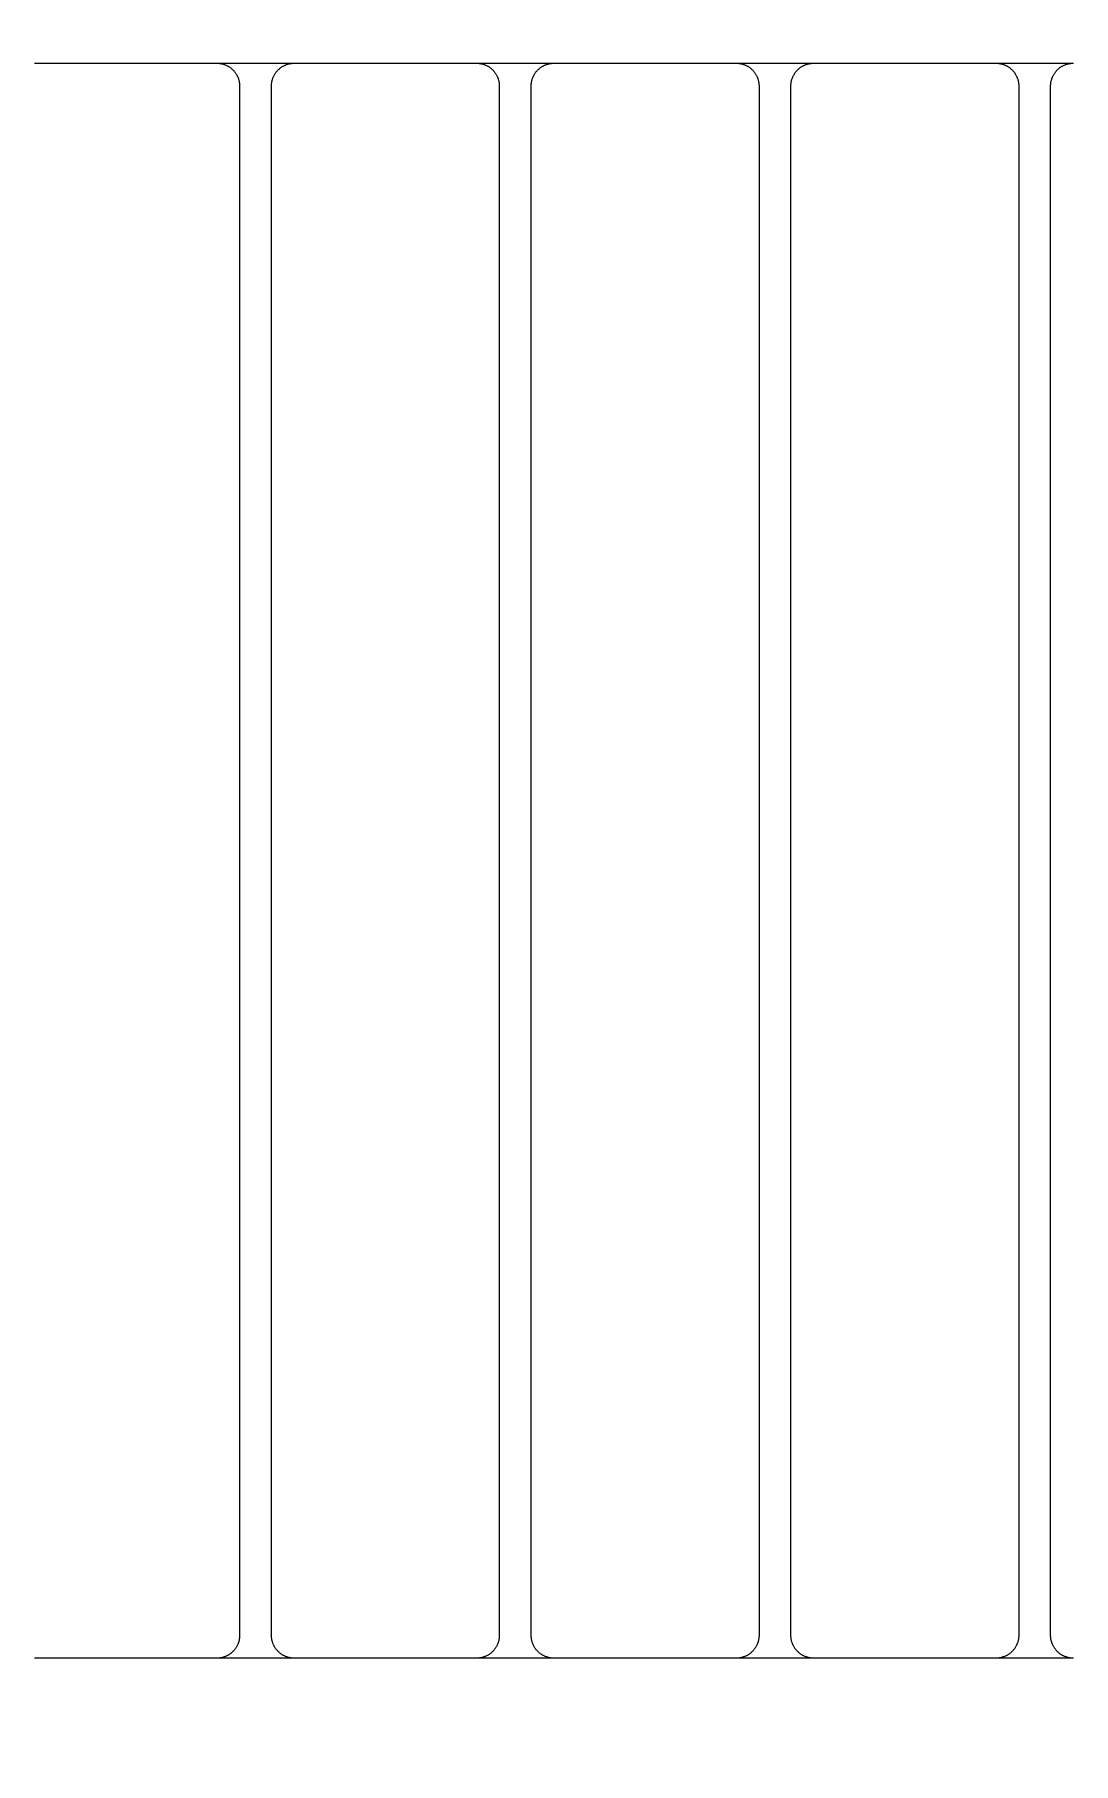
# Model space of a CAD drawing. Header units: millimetres. Extents: x -58335 to 291665, y -66693 to 213307.
# Drawn here: x 183784.4 to 184012.4, y -16274.9 to -15895.6 of the extents above; entities that cross this region are included whole.
import ezdxf

# ---------------------------------------------------------------- set-up
doc = ezdxf.new("R2010")
doc.units = ezdxf.units.MM
doc.header["$LTSCALE"] = 1000
for name, color, linetype in [('X-SITE$0$-MY-녹지', 254, 'Continuous'), ('X-SITE$0$-MY-시설선', 254, 'Continuous'), ('X-SITE$0$-MY-시설선 wood', 254, 'Continuous')]:
    doc.layers.add(name, color=color, linetype=linetype)
pattern_1 = [(0, (-29382.5, 14650.24), (317.5, 317.5), [158.75, -476.25]), (90, (-29303.13, 14570.87), (-317.5, 317.5), [158.75, -476.25])]

# ---------------------------------------------------------------- blocks, each defined once
blk = doc.blocks.new('X-SITE$0$GPSP-100')
at = {"layer": 'X-SITE$0$-MY-시설선'}
for points in [[(-1641.22, -750), (-1657.78, -750)], [(-1584.22, -750), (-1600.78, -750)], [(-1527.22, -750), (-1543.78, -750)], [(-1470.22, -750), (-1486.78, -750)], [(-1657.78, -1100), (-1641.22, -1100)], [(-1600.78, -1100), (-1584.22, -1100)], [(-1543.78, -1100), (-1527.22, -1100)], [(-1486.78, -1100), (-1470.22, -1100)]]:
    blk.add_lwpolyline(points, dxfattribs=at)
at = {"layer": 'X-SITE$0$-MY-시설선 wood'}
for points in [[(-1653, -755), (-1653, -754.89), (-1653, -754.78), (-1653.01, -754.66), (-1653.02, -754.55), (-1653.03, -754.44), (-1653.05, -754.32), (-1653.06, -754.21), (-1653.08, -754.09), (-1653.11, -753.97), (-1653.13, -753.86), (-1653.16, -753.74), (-1653.19, -753.62), (-1653.23, -753.51), (-1653.27, -753.39), (-1653.31, -753.28), (-1653.35, -753.16), (-1653.4, -753.04), (-1653.45, -752.93), (-1653.5, -752.82), (-1653.56, -752.7), (-1653.62, -752.59), (-1653.68, -752.48), (-1653.75, -752.37), (-1653.82, -752.26), (-1653.89, -752.16), (-1653.96, -752.05), (-1654.04, -751.95), (-1654.12, -751.85), (-1654.2, -751.75), (-1654.29, -751.65), (-1654.37, -751.56), (-1654.46, -751.46), (-1654.56, -751.37), (-1654.65, -751.29), (-1654.75, -751.2), (-1654.85, -751.12), (-1654.95, -751.04), (-1655.05, -750.96), (-1655.16, -750.89), (-1655.26, -750.82), (-1655.37, -750.75), (-1655.48, -750.68), (-1655.59, -750.62), (-1655.7, -750.56), (-1655.82, -750.5), (-1655.93, -750.45), (-1656.04, -750.4), (-1656.16, -750.35), (-1656.28, -750.31), (-1656.39, -750.27), (-1656.51, -750.23), (-1656.62, -750.19), (-1656.74, -750.16), (-1656.86, -750.13), (-1656.97, -750.11), (-1657.09, -750.08), (-1657.21, -750.06), (-1657.32, -750.05), (-1657.44, -750.03), (-1657.55, -750.02), (-1657.66, -750.01), (-1657.78, -750), (-1657.89, -750), (-1658, -750)], [(-1641, -750), (-1641.11, -750), (-1641.22, -750), (-1641.34, -750.01), (-1641.45, -750.02), (-1641.56, -750.03), (-1641.68, -750.05), (-1641.79, -750.06), (-1641.91, -750.08), (-1642.03, -750.11), (-1642.14, -750.13), (-1642.26, -750.16), (-1642.38, -750.19), (-1642.49, -750.23), (-1642.61, -750.27), (-1642.72, -750.31), (-1642.84, -750.35), (-1642.96, -750.4), (-1643.07, -750.45), (-1643.18, -750.5), (-1643.3, -750.56), (-1643.41, -750.62), (-1643.52, -750.68), (-1643.63, -750.75), (-1643.74, -750.82), (-1643.84, -750.89), (-1643.95, -750.96), (-1644.05, -751.04), (-1644.15, -751.12), (-1644.25, -751.2), (-1644.35, -751.29), (-1644.44, -751.37), (-1644.54, -751.46), (-1644.63, -751.56), (-1644.71, -751.65), (-1644.8, -751.75), (-1644.88, -751.85), (-1644.96, -751.95), (-1645.04, -752.05), (-1645.11, -752.16), (-1645.18, -752.26), (-1645.25, -752.37), (-1645.32, -752.48), (-1645.38, -752.59), (-1645.44, -752.7), (-1645.5, -752.82), (-1645.55, -752.93), (-1645.6, -753.04), (-1645.65, -753.16), (-1645.69, -753.28), (-1645.73, -753.39), (-1645.77, -753.51), (-1645.81, -753.62), (-1645.84, -753.74), (-1645.87, -753.86), (-1645.89, -753.97), (-1645.92, -754.09), (-1645.94, -754.21), (-1645.95, -754.32), (-1645.97, -754.44), (-1645.98, -754.55), (-1645.99, -754.66), (-1646, -754.78), (-1646, -754.89), (-1646, -755)], [(-1601, -750), (-1641, -750)], [(-1596, -755), (-1596, -754.89), (-1596, -754.78), (-1596.01, -754.66), (-1596.02, -754.55), (-1596.03, -754.44), (-1596.05, -754.32), (-1596.06, -754.21), (-1596.08, -754.09), (-1596.11, -753.97), (-1596.13, -753.86), (-1596.16, -753.74), (-1596.19, -753.62), (-1596.23, -753.51), (-1596.27, -753.39), (-1596.31, -753.28), (-1596.35, -753.16), (-1596.4, -753.04), (-1596.45, -752.93), (-1596.5, -752.82), (-1596.56, -752.7), (-1596.62, -752.59), (-1596.68, -752.48), (-1596.75, -752.37), (-1596.82, -752.26), (-1596.89, -752.16), (-1596.96, -752.05), (-1597.04, -751.95), (-1597.12, -751.85), (-1597.2, -751.75), (-1597.29, -751.65), (-1597.37, -751.56), (-1597.46, -751.46), (-1597.56, -751.37), (-1597.65, -751.29), (-1597.75, -751.2), (-1597.85, -751.12), (-1597.95, -751.04), (-1598.05, -750.96), (-1598.16, -750.89), (-1598.26, -750.82), (-1598.37, -750.75), (-1598.48, -750.68), (-1598.59, -750.62), (-1598.7, -750.56), (-1598.82, -750.5), (-1598.93, -750.45), (-1599.04, -750.4), (-1599.16, -750.35), (-1599.28, -750.31), (-1599.39, -750.27), (-1599.51, -750.23), (-1599.62, -750.19), (-1599.74, -750.16), (-1599.86, -750.13), (-1599.97, -750.11), (-1600.09, -750.08), (-1600.21, -750.06), (-1600.32, -750.05), (-1600.44, -750.03), (-1600.55, -750.02), (-1600.66, -750.01), (-1600.78, -750), (-1600.89, -750), (-1601, -750)], [(-1584, -750), (-1584.11, -750), (-1584.22, -750), (-1584.34, -750.01), (-1584.45, -750.02), (-1584.56, -750.03), (-1584.68, -750.05), (-1584.79, -750.06), (-1584.91, -750.08), (-1585.03, -750.11), (-1585.14, -750.13), (-1585.26, -750.16), (-1585.38, -750.19), (-1585.49, -750.23), (-1585.61, -750.27), (-1585.72, -750.31), (-1585.84, -750.35), (-1585.96, -750.4), (-1586.07, -750.45), (-1586.18, -750.5), (-1586.3, -750.56), (-1586.41, -750.62), (-1586.52, -750.68), (-1586.63, -750.75), (-1586.74, -750.82), (-1586.84, -750.89), (-1586.95, -750.96), (-1587.05, -751.04), (-1587.15, -751.12), (-1587.25, -751.2), (-1587.35, -751.29), (-1587.44, -751.37), (-1587.54, -751.46), (-1587.63, -751.56), (-1587.71, -751.65), (-1587.8, -751.75), (-1587.88, -751.85), (-1587.96, -751.95), (-1588.04, -752.05), (-1588.11, -752.16), (-1588.18, -752.26), (-1588.25, -752.37), (-1588.32, -752.48), (-1588.38, -752.59), (-1588.44, -752.7), (-1588.5, -752.82), (-1588.55, -752.93), (-1588.6, -753.04), (-1588.65, -753.16), (-1588.69, -753.28), (-1588.73, -753.39), (-1588.77, -753.51), (-1588.81, -753.62), (-1588.84, -753.74), (-1588.87, -753.86), (-1588.89, -753.97), (-1588.92, -754.09), (-1588.94, -754.21), (-1588.95, -754.32), (-1588.97, -754.44), (-1588.98, -754.55), (-1588.99, -754.66), (-1589, -754.78), (-1589, -754.89), (-1589, -755)], [(-1544, -750), (-1584, -750)], [(-1539, -755), (-1539, -754.89), (-1539, -754.78), (-1539.01, -754.66), (-1539.02, -754.55), (-1539.03, -754.44), (-1539.05, -754.32), (-1539.06, -754.21), (-1539.08, -754.09), (-1539.11, -753.97), (-1539.13, -753.86), (-1539.16, -753.74), (-1539.19, -753.62), (-1539.23, -753.51), (-1539.27, -753.39), (-1539.31, -753.28), (-1539.35, -753.16), (-1539.4, -753.04), (-1539.45, -752.93), (-1539.5, -752.82), (-1539.56, -752.7), (-1539.62, -752.59), (-1539.68, -752.48), (-1539.75, -752.37), (-1539.82, -752.26), (-1539.89, -752.16), (-1539.96, -752.05), (-1540.04, -751.95), (-1540.12, -751.85), (-1540.2, -751.75), (-1540.29, -751.65), (-1540.37, -751.56), (-1540.46, -751.46), (-1540.56, -751.37), (-1540.65, -751.29), (-1540.75, -751.2), (-1540.85, -751.12), (-1540.95, -751.04), (-1541.05, -750.96), (-1541.16, -750.89), (-1541.26, -750.82), (-1541.37, -750.75), (-1541.48, -750.68), (-1541.59, -750.62), (-1541.7, -750.56), (-1541.82, -750.5), (-1541.93, -750.45), (-1542.04, -750.4), (-1542.16, -750.35), (-1542.28, -750.31), (-1542.39, -750.27), (-1542.51, -750.23), (-1542.62, -750.19), (-1542.74, -750.16), (-1542.86, -750.13), (-1542.97, -750.11), (-1543.09, -750.08), (-1543.21, -750.06), (-1543.32, -750.05), (-1543.44, -750.03), (-1543.55, -750.02), (-1543.66, -750.01), (-1543.78, -750), (-1543.89, -750), (-1544, -750)], [(-1527, -750), (-1527.11, -750), (-1527.22, -750), (-1527.34, -750.01), (-1527.45, -750.02), (-1527.56, -750.03), (-1527.68, -750.05), (-1527.79, -750.06), (-1527.91, -750.08), (-1528.03, -750.11), (-1528.14, -750.13), (-1528.26, -750.16), (-1528.38, -750.19), (-1528.49, -750.23), (-1528.61, -750.27), (-1528.72, -750.31), (-1528.84, -750.35), (-1528.96, -750.4), (-1529.07, -750.45), (-1529.18, -750.5), (-1529.3, -750.56), (-1529.41, -750.62), (-1529.52, -750.68), (-1529.63, -750.75), (-1529.74, -750.82), (-1529.84, -750.89), (-1529.95, -750.96), (-1530.05, -751.04), (-1530.15, -751.12), (-1530.25, -751.2), (-1530.35, -751.29), (-1530.44, -751.37), (-1530.54, -751.46), (-1530.63, -751.56), (-1530.71, -751.65), (-1530.8, -751.75), (-1530.88, -751.85), (-1530.96, -751.95), (-1531.04, -752.05), (-1531.11, -752.16), (-1531.18, -752.26), (-1531.25, -752.37), (-1531.32, -752.48), (-1531.38, -752.59), (-1531.44, -752.7), (-1531.5, -752.82), (-1531.55, -752.93), (-1531.6, -753.04), (-1531.65, -753.16), (-1531.69, -753.28), (-1531.73, -753.39), (-1531.77, -753.51), (-1531.81, -753.62), (-1531.84, -753.74), (-1531.87, -753.86), (-1531.89, -753.97), (-1531.92, -754.09), (-1531.94, -754.21), (-1531.95, -754.32), (-1531.97, -754.44), (-1531.98, -754.55), (-1531.99, -754.66), (-1532, -754.78), (-1532, -754.89), (-1532, -755)], [(-1487, -750), (-1527, -750)], [(-1482, -755), (-1482, -754.89), (-1482, -754.78), (-1482.01, -754.66), (-1482.02, -754.55), (-1482.03, -754.44), (-1482.05, -754.32), (-1482.06, -754.21), (-1482.08, -754.09), (-1482.11, -753.97), (-1482.13, -753.86), (-1482.16, -753.74), (-1482.19, -753.62), (-1482.23, -753.51), (-1482.27, -753.39), (-1482.31, -753.28), (-1482.35, -753.16), (-1482.4, -753.04), (-1482.45, -752.93), (-1482.5, -752.82), (-1482.56, -752.7), (-1482.62, -752.59), (-1482.68, -752.48), (-1482.75, -752.37), (-1482.82, -752.26), (-1482.89, -752.16), (-1482.96, -752.05), (-1483.04, -751.95), (-1483.12, -751.85), (-1483.2, -751.75), (-1483.29, -751.65), (-1483.37, -751.56), (-1483.46, -751.46), (-1483.56, -751.37), (-1483.65, -751.29), (-1483.75, -751.2), (-1483.85, -751.12), (-1483.95, -751.04), (-1484.05, -750.96), (-1484.16, -750.89), (-1484.26, -750.82), (-1484.37, -750.75), (-1484.48, -750.68), (-1484.59, -750.62), (-1484.7, -750.56), (-1484.82, -750.5), (-1484.93, -750.45), (-1485.04, -750.4), (-1485.16, -750.35), (-1485.28, -750.31), (-1485.39, -750.27), (-1485.51, -750.23), (-1485.62, -750.19), (-1485.74, -750.16), (-1485.86, -750.13), (-1485.97, -750.11), (-1486.09, -750.08), (-1486.21, -750.06), (-1486.32, -750.05), (-1486.44, -750.03), (-1486.55, -750.02), (-1486.66, -750.01), (-1486.78, -750), (-1486.89, -750), (-1487, -750)], [(-1470, -750), (-1470.11, -750), (-1470.22, -750), (-1470.34, -750.01), (-1470.45, -750.02), (-1470.56, -750.03), (-1470.68, -750.05), (-1470.79, -750.06), (-1470.91, -750.08), (-1471.03, -750.11), (-1471.14, -750.13), (-1471.26, -750.16), (-1471.38, -750.19), (-1471.49, -750.23), (-1471.61, -750.27), (-1471.72, -750.31), (-1471.84, -750.35), (-1471.96, -750.4), (-1472.07, -750.45), (-1472.18, -750.5), (-1472.3, -750.56), (-1472.41, -750.62), (-1472.52, -750.68), (-1472.63, -750.75), (-1472.74, -750.82), (-1472.84, -750.89), (-1472.95, -750.96), (-1473.05, -751.04), (-1473.15, -751.12), (-1473.25, -751.2), (-1473.35, -751.29), (-1473.44, -751.37), (-1473.54, -751.46), (-1473.63, -751.56), (-1473.71, -751.65), (-1473.8, -751.75), (-1473.88, -751.85), (-1473.96, -751.95), (-1474.04, -752.05), (-1474.11, -752.16), (-1474.18, -752.26), (-1474.25, -752.37), (-1474.32, -752.48), (-1474.38, -752.59), (-1474.44, -752.7), (-1474.5, -752.82), (-1474.55, -752.93), (-1474.6, -753.04), (-1474.65, -753.16), (-1474.69, -753.28), (-1474.73, -753.39), (-1474.77, -753.51), (-1474.81, -753.62), (-1474.84, -753.74), (-1474.87, -753.86), (-1474.89, -753.97), (-1474.92, -754.09), (-1474.94, -754.21), (-1474.95, -754.32), (-1474.97, -754.44), (-1474.98, -754.55), (-1474.99, -754.66), (-1475, -754.78), (-1475, -754.89), (-1475, -755)], [(-1430, -750), (-1470, -750)], [(-1653, -1095), (-1653, -755)], [(-1646, -755), (-1646, -1095)], [(-1596, -1095), (-1596, -755)], [(-1589, -755), (-1589, -1095)], [(-1539, -1095), (-1539, -755)], [(-1532, -755), (-1532, -1095)], [(-1482, -1095), (-1482, -755)], [(-1475, -755), (-1475, -1095)], [(-1658, -1100), (-1657.89, -1100), (-1657.78, -1100), (-1657.66, -1099.99), (-1657.55, -1099.98), (-1657.44, -1099.97), (-1657.32, -1099.95), (-1657.21, -1099.94), (-1657.09, -1099.92), (-1656.97, -1099.89), (-1656.86, -1099.87), (-1656.74, -1099.84), (-1656.62, -1099.81), (-1656.51, -1099.77), (-1656.39, -1099.73), (-1656.28, -1099.69), (-1656.16, -1099.65), (-1656.04, -1099.6), (-1655.93, -1099.55), (-1655.82, -1099.5), (-1655.7, -1099.44), (-1655.59, -1099.38), (-1655.48, -1099.32), (-1655.37, -1099.25), (-1655.26, -1099.19), (-1655.16, -1099.11), (-1655.05, -1099.04), (-1654.95, -1098.96), (-1654.85, -1098.88), (-1654.75, -1098.8), (-1654.65, -1098.71), (-1654.56, -1098.63), (-1654.46, -1098.54), (-1654.37, -1098.44), (-1654.29, -1098.35), (-1654.2, -1098.25), (-1654.12, -1098.15), (-1654.04, -1098.05), (-1653.96, -1097.95), (-1653.89, -1097.84), (-1653.82, -1097.74), (-1653.75, -1097.63), (-1653.68, -1097.52), (-1653.62, -1097.41), (-1653.56, -1097.3), (-1653.5, -1097.18), (-1653.45, -1097.07), (-1653.4, -1096.96), (-1653.35, -1096.84), (-1653.31, -1096.72), (-1653.27, -1096.61), (-1653.23, -1096.49), (-1653.19, -1096.38), (-1653.16, -1096.26), (-1653.13, -1096.14), (-1653.11, -1096.03), (-1653.08, -1095.91), (-1653.06, -1095.79), (-1653.05, -1095.68), (-1653.03, -1095.56), (-1653.02, -1095.45), (-1653.01, -1095.34), (-1653, -1095.22), (-1653, -1095.11), (-1653, -1095)], [(-1646, -1095), (-1646, -1095.11), (-1646, -1095.22), (-1645.99, -1095.34), (-1645.98, -1095.45), (-1645.97, -1095.56), (-1645.95, -1095.68), (-1645.94, -1095.79), (-1645.92, -1095.91), (-1645.89, -1096.03), (-1645.87, -1096.14), (-1645.84, -1096.26), (-1645.81, -1096.38), (-1645.77, -1096.49), (-1645.73, -1096.61), (-1645.69, -1096.72), (-1645.65, -1096.84), (-1645.6, -1096.96), (-1645.55, -1097.07), (-1645.5, -1097.18), (-1645.44, -1097.3), (-1645.38, -1097.41), (-1645.32, -1097.52), (-1645.25, -1097.63), (-1645.18, -1097.74), (-1645.11, -1097.84), (-1645.04, -1097.95), (-1644.96, -1098.05), (-1644.88, -1098.15), (-1644.8, -1098.25), (-1644.71, -1098.35), (-1644.63, -1098.44), (-1644.54, -1098.54), (-1644.44, -1098.63), (-1644.35, -1098.71), (-1644.25, -1098.8), (-1644.15, -1098.88), (-1644.05, -1098.96), (-1643.95, -1099.04), (-1643.84, -1099.11), (-1643.74, -1099.19), (-1643.63, -1099.25), (-1643.52, -1099.32), (-1643.41, -1099.38), (-1643.3, -1099.44), (-1643.18, -1099.5), (-1643.07, -1099.55), (-1642.96, -1099.6), (-1642.84, -1099.65), (-1642.72, -1099.69), (-1642.61, -1099.73), (-1642.49, -1099.77), (-1642.38, -1099.81), (-1642.26, -1099.84), (-1642.14, -1099.87), (-1642.03, -1099.89), (-1641.91, -1099.92), (-1641.79, -1099.94), (-1641.68, -1099.95), (-1641.56, -1099.97), (-1641.45, -1099.98), (-1641.34, -1099.99), (-1641.22, -1100), (-1641.11, -1100), (-1641, -1100)], [(-1601, -1100), (-1600.89, -1100), (-1600.78, -1100), (-1600.66, -1099.99), (-1600.55, -1099.98), (-1600.44, -1099.97), (-1600.32, -1099.95), (-1600.21, -1099.94), (-1600.09, -1099.92), (-1599.97, -1099.89), (-1599.86, -1099.87), (-1599.74, -1099.84), (-1599.62, -1099.81), (-1599.51, -1099.77), (-1599.39, -1099.73), (-1599.28, -1099.69), (-1599.16, -1099.65), (-1599.04, -1099.6), (-1598.93, -1099.55), (-1598.82, -1099.5), (-1598.7, -1099.44), (-1598.59, -1099.38), (-1598.48, -1099.32), (-1598.37, -1099.25), (-1598.26, -1099.19), (-1598.16, -1099.11), (-1598.05, -1099.04), (-1597.95, -1098.96), (-1597.85, -1098.88), (-1597.75, -1098.8), (-1597.65, -1098.71), (-1597.56, -1098.63), (-1597.46, -1098.54), (-1597.37, -1098.44), (-1597.29, -1098.35), (-1597.2, -1098.25), (-1597.12, -1098.15), (-1597.04, -1098.05), (-1596.96, -1097.95), (-1596.89, -1097.84), (-1596.82, -1097.74), (-1596.75, -1097.63), (-1596.68, -1097.52), (-1596.62, -1097.41), (-1596.56, -1097.3), (-1596.5, -1097.18), (-1596.45, -1097.07), (-1596.4, -1096.96), (-1596.35, -1096.84), (-1596.31, -1096.72), (-1596.27, -1096.61), (-1596.23, -1096.49), (-1596.19, -1096.38), (-1596.16, -1096.26), (-1596.13, -1096.14), (-1596.11, -1096.03), (-1596.08, -1095.91), (-1596.06, -1095.79), (-1596.05, -1095.68), (-1596.03, -1095.56), (-1596.02, -1095.45), (-1596.01, -1095.34), (-1596, -1095.22), (-1596, -1095.11), (-1596, -1095)], [(-1589, -1095), (-1589, -1095.11), (-1589, -1095.22), (-1588.99, -1095.34), (-1588.98, -1095.45), (-1588.97, -1095.56), (-1588.95, -1095.68), (-1588.94, -1095.79), (-1588.92, -1095.91), (-1588.89, -1096.03), (-1588.87, -1096.14), (-1588.84, -1096.26), (-1588.81, -1096.38), (-1588.77, -1096.49), (-1588.73, -1096.61), (-1588.69, -1096.72), (-1588.65, -1096.84), (-1588.6, -1096.96), (-1588.55, -1097.07), (-1588.5, -1097.18), (-1588.44, -1097.3), (-1588.38, -1097.41), (-1588.32, -1097.52), (-1588.25, -1097.63), (-1588.18, -1097.74), (-1588.11, -1097.84), (-1588.04, -1097.95), (-1587.96, -1098.05), (-1587.88, -1098.15), (-1587.8, -1098.25), (-1587.71, -1098.35), (-1587.63, -1098.44), (-1587.54, -1098.54), (-1587.44, -1098.63), (-1587.35, -1098.71), (-1587.25, -1098.8), (-1587.15, -1098.88), (-1587.05, -1098.96), (-1586.95, -1099.04), (-1586.84, -1099.11), (-1586.74, -1099.19), (-1586.63, -1099.25), (-1586.52, -1099.32), (-1586.41, -1099.38), (-1586.3, -1099.44), (-1586.18, -1099.5), (-1586.07, -1099.55), (-1585.96, -1099.6), (-1585.84, -1099.65), (-1585.72, -1099.69), (-1585.61, -1099.73), (-1585.49, -1099.77), (-1585.38, -1099.81), (-1585.26, -1099.84), (-1585.14, -1099.87), (-1585.03, -1099.89), (-1584.91, -1099.92), (-1584.79, -1099.94), (-1584.68, -1099.95), (-1584.56, -1099.97), (-1584.45, -1099.98), (-1584.34, -1099.99), (-1584.22, -1100), (-1584.11, -1100), (-1584, -1100)], [(-1544, -1100), (-1543.89, -1100), (-1543.78, -1100), (-1543.66, -1099.99), (-1543.55, -1099.98), (-1543.44, -1099.97), (-1543.32, -1099.95), (-1543.21, -1099.94), (-1543.09, -1099.92), (-1542.97, -1099.89), (-1542.86, -1099.87), (-1542.74, -1099.84), (-1542.62, -1099.81), (-1542.51, -1099.77), (-1542.39, -1099.73), (-1542.28, -1099.69), (-1542.16, -1099.65), (-1542.04, -1099.6), (-1541.93, -1099.55), (-1541.82, -1099.5), (-1541.7, -1099.44), (-1541.59, -1099.38), (-1541.48, -1099.32), (-1541.37, -1099.25), (-1541.26, -1099.19), (-1541.16, -1099.11), (-1541.05, -1099.04), (-1540.95, -1098.96), (-1540.85, -1098.88), (-1540.75, -1098.8), (-1540.65, -1098.71), (-1540.56, -1098.63), (-1540.46, -1098.54), (-1540.37, -1098.44), (-1540.29, -1098.35), (-1540.2, -1098.25), (-1540.12, -1098.15), (-1540.04, -1098.05), (-1539.96, -1097.95), (-1539.89, -1097.84), (-1539.82, -1097.74), (-1539.75, -1097.63), (-1539.68, -1097.52), (-1539.62, -1097.41), (-1539.56, -1097.3), (-1539.5, -1097.18), (-1539.45, -1097.07), (-1539.4, -1096.96), (-1539.35, -1096.84), (-1539.31, -1096.72), (-1539.27, -1096.61), (-1539.23, -1096.49), (-1539.19, -1096.38), (-1539.16, -1096.26), (-1539.13, -1096.14), (-1539.11, -1096.03), (-1539.08, -1095.91), (-1539.06, -1095.79), (-1539.05, -1095.68), (-1539.03, -1095.56), (-1539.02, -1095.45), (-1539.01, -1095.34), (-1539, -1095.22), (-1539, -1095.11), (-1539, -1095)], [(-1532, -1095), (-1532, -1095.11), (-1532, -1095.22), (-1531.99, -1095.34), (-1531.98, -1095.45), (-1531.97, -1095.56), (-1531.95, -1095.68), (-1531.94, -1095.79), (-1531.92, -1095.91), (-1531.89, -1096.03), (-1531.87, -1096.14), (-1531.84, -1096.26), (-1531.81, -1096.38), (-1531.77, -1096.49), (-1531.73, -1096.61), (-1531.69, -1096.72), (-1531.65, -1096.84), (-1531.6, -1096.96), (-1531.55, -1097.07), (-1531.5, -1097.18), (-1531.44, -1097.3), (-1531.38, -1097.41), (-1531.32, -1097.52), (-1531.25, -1097.63), (-1531.18, -1097.74), (-1531.11, -1097.84), (-1531.04, -1097.95), (-1530.96, -1098.05), (-1530.88, -1098.15), (-1530.8, -1098.25), (-1530.71, -1098.35), (-1530.63, -1098.44), (-1530.54, -1098.54), (-1530.44, -1098.63), (-1530.35, -1098.71), (-1530.25, -1098.8), (-1530.15, -1098.88), (-1530.05, -1098.96), (-1529.95, -1099.04), (-1529.84, -1099.11), (-1529.74, -1099.19), (-1529.63, -1099.25), (-1529.52, -1099.32), (-1529.41, -1099.38), (-1529.3, -1099.44), (-1529.18, -1099.5), (-1529.07, -1099.55), (-1528.96, -1099.6), (-1528.84, -1099.65), (-1528.72, -1099.69), (-1528.61, -1099.73), (-1528.49, -1099.77), (-1528.38, -1099.81), (-1528.26, -1099.84), (-1528.14, -1099.87), (-1528.03, -1099.89), (-1527.91, -1099.92), (-1527.79, -1099.94), (-1527.68, -1099.95), (-1527.56, -1099.97), (-1527.45, -1099.98), (-1527.34, -1099.99), (-1527.22, -1100), (-1527.11, -1100), (-1527, -1100)], [(-1487, -1100), (-1486.89, -1100), (-1486.78, -1100), (-1486.66, -1099.99), (-1486.55, -1099.98), (-1486.44, -1099.97), (-1486.32, -1099.95), (-1486.21, -1099.94), (-1486.09, -1099.92), (-1485.97, -1099.89), (-1485.86, -1099.87), (-1485.74, -1099.84), (-1485.62, -1099.81), (-1485.51, -1099.77), (-1485.39, -1099.73), (-1485.28, -1099.69), (-1485.16, -1099.65), (-1485.04, -1099.6), (-1484.93, -1099.55), (-1484.82, -1099.5), (-1484.7, -1099.44), (-1484.59, -1099.38), (-1484.48, -1099.32), (-1484.37, -1099.25), (-1484.26, -1099.19), (-1484.16, -1099.11), (-1484.05, -1099.04), (-1483.95, -1098.96), (-1483.85, -1098.88), (-1483.75, -1098.8), (-1483.65, -1098.71), (-1483.56, -1098.63), (-1483.46, -1098.54), (-1483.37, -1098.44), (-1483.29, -1098.35), (-1483.2, -1098.25), (-1483.12, -1098.15), (-1483.04, -1098.05), (-1482.96, -1097.95), (-1482.89, -1097.84), (-1482.82, -1097.74), (-1482.75, -1097.63), (-1482.68, -1097.52), (-1482.62, -1097.41), (-1482.56, -1097.3), (-1482.5, -1097.18), (-1482.45, -1097.07), (-1482.4, -1096.96), (-1482.35, -1096.84), (-1482.31, -1096.72), (-1482.27, -1096.61), (-1482.23, -1096.49), (-1482.19, -1096.38), (-1482.16, -1096.26), (-1482.13, -1096.14), (-1482.11, -1096.03), (-1482.08, -1095.91), (-1482.06, -1095.79), (-1482.05, -1095.68), (-1482.03, -1095.56), (-1482.02, -1095.45), (-1482.01, -1095.34), (-1482, -1095.22), (-1482, -1095.11), (-1482, -1095)], [(-1475, -1095), (-1475, -1095.11), (-1475, -1095.22), (-1474.99, -1095.34), (-1474.98, -1095.45), (-1474.97, -1095.56), (-1474.95, -1095.68), (-1474.94, -1095.79), (-1474.92, -1095.91), (-1474.89, -1096.03), (-1474.87, -1096.14), (-1474.84, -1096.26), (-1474.81, -1096.38), (-1474.77, -1096.49), (-1474.73, -1096.61), (-1474.69, -1096.72), (-1474.65, -1096.84), (-1474.6, -1096.96), (-1474.55, -1097.07), (-1474.5, -1097.18), (-1474.44, -1097.3), (-1474.38, -1097.41), (-1474.32, -1097.52), (-1474.25, -1097.63), (-1474.18, -1097.74), (-1474.11, -1097.84), (-1474.04, -1097.95), (-1473.96, -1098.05), (-1473.88, -1098.15), (-1473.8, -1098.25), (-1473.71, -1098.35), (-1473.63, -1098.44), (-1473.54, -1098.54), (-1473.44, -1098.63), (-1473.35, -1098.71), (-1473.25, -1098.8), (-1473.15, -1098.88), (-1473.05, -1098.96), (-1472.95, -1099.04), (-1472.84, -1099.11), (-1472.74, -1099.19), (-1472.63, -1099.25), (-1472.52, -1099.32), (-1472.41, -1099.38), (-1472.3, -1099.44), (-1472.18, -1099.5), (-1472.07, -1099.55), (-1471.96, -1099.6), (-1471.84, -1099.65), (-1471.72, -1099.69), (-1471.61, -1099.73), (-1471.49, -1099.77), (-1471.38, -1099.81), (-1471.26, -1099.84), (-1471.14, -1099.87), (-1471.03, -1099.89), (-1470.91, -1099.92), (-1470.79, -1099.94), (-1470.68, -1099.95), (-1470.56, -1099.97), (-1470.45, -1099.98), (-1470.34, -1099.99), (-1470.22, -1100), (-1470.11, -1100), (-1470, -1100)], [(-1641, -1100), (-1601, -1100)], [(-1584, -1100), (-1544, -1100)], [(-1527, -1100), (-1487, -1100)], [(-1470, -1100), (-1430, -1100)]]:
    blk.add_lwpolyline(points, dxfattribs=at)
blk = doc.blocks.new('X-SITE$0$240910_L-1F')
at = {"layer": 'X-SITE$0$-MY-녹지'}
h = blk.add_hatch(dxfattribs=at)
h.set_pattern_fill('CROSS', color=256, scale=50, style=2)
h.set_pattern_definition(pattern_1)
edge = h.paths.add_edge_path()
edge.add_line((167850, -2045.25), (167850, 3516.56))
edge.add_arc((169000, 3516.56), 1150, 135, 180, ccw=False)
edge.add_line((168186.83, 4329.73), (170751.04, 6893.95))
edge.add_arc((170150, 7494.99), 850, 315, 360)
edge.add_line((171000, 7494.99), (171000, 10430.77))
edge.add_arc((170650, 10430.77), 350, 0, 90)
edge.add_line((170650, 10780.77), (169000, 10780.77))
edge.add_line((169000, 10780.77), (169000, 15580.77))
edge.add_line((169000, 15580.77), (171150, 15580.77))
edge.add_arc((171150, 15930.77), 350, 270, 360)
edge.add_line((171500, 15930.77), (171500, 18665.51))
edge.add_line((171500, 18665.51), (172500, 19665.51))
edge.add_line((172500, 19665.51), (172500, 33574.84))
edge.add_arc((171500, 32018.4), 1850, 57.27956, 90)
edge.add_line((171500, 33868.4), (163650, 33868.4))
edge.add_line((163650, 33868.4), (163650, -2251.6))
edge.add_line((163650, -2251.6), (118350, -2251.6))
edge.add_line((118350, -2251.6), (118350, 24610.81))
edge.add_arc((118000, 24610.81), 350, 0, 134.5656)
edge.add_line((117754.4, 24860.17), (112674.6, 19856.82))
edge.add_arc((113271.07, 19251.24), 850, 134.56562, 180)
edge.add_line((112421.07, 19251.24), (112421.07, -3601.59))
edge.add_arc((113271.07, -3601.59), 850, 180, 270)
edge.add_line((113271.07, -4451.59), (115271.08, -4451.59))
edge.add_line((115271.08, -4451.59), (117627.53, -6101.59))
edge.add_line((117627.53, -6101.59), (164145.73, -6101.6))
edge.add_line((164145.73, -6101.6), (167601.04, -2646.29))
edge.add_arc((167000, -2045.25), 850, 314.99999, 360)
h = blk.add_hatch(dxfattribs=at)
h.set_pattern_fill('CROSS', color=256, scale=50, style=2)
h.set_pattern_definition(pattern_1)
edge = h.paths.add_edge_path()
edge.add_line((167850, -2045.25), (167850, 3516.56))
edge.add_arc((169000, 3516.56), 1150, 135, 180, ccw=False)
edge.add_line((168186.83, 4329.73), (170751.04, 6893.95))
edge.add_arc((170150, 7494.99), 850, 315, 360)
edge.add_line((171000, 7494.99), (171000, 10430.77))
edge.add_arc((170650, 10430.77), 350, 0, 90)
edge.add_line((170650, 10780.77), (169000, 10780.77))
edge.add_line((169000, 10780.77), (169000, 15580.77))
edge.add_line((169000, 15580.77), (171150, 15580.77))
edge.add_arc((171150, 15930.77), 350, 270, 360)
edge.add_line((171500, 15930.77), (171500, 18665.51))
edge.add_line((171500, 18665.51), (172500, 19665.51))
edge.add_line((172500, 19665.51), (172500, 33574.84))
edge.add_arc((171500, 32018.4), 1850, 57.27956, 90)
edge.add_line((171500, 33868.4), (163650, 33868.4))
edge.add_line((163650, 33868.4), (163650, -2251.6))
edge.add_line((163650, -2251.6), (118350, -2251.6))
edge.add_line((118350, -2251.6), (118350, 24610.81))
edge.add_arc((118000, 24610.81), 350, 0, 134.5656)
edge.add_line((117754.4, 24860.17), (112674.6, 19856.82))
edge.add_arc((113271.07, 19251.24), 850, 134.56562, 180)
edge.add_line((112421.07, 19251.24), (112421.07, -3601.59))
edge.add_arc((113271.07, -3601.59), 850, 180, 270)
edge.add_line((113271.07, -4451.59), (115271.08, -4451.59))
edge.add_line((115271.08, -4451.59), (117627.53, -6101.59))
edge.add_line((117627.53, -6101.59), (164145.73, -6101.6))
edge.add_line((164145.73, -6101.6), (167601.04, -2646.29))
edge.add_arc((167000, -2045.25), 850, 314.99999, 360)
at = {"layer": 'X-SITE$0$-MY-시설선', "xscale": -1}
blk.add_blockref('X-SITE$0$GPSP-100', (152971.9, -501.6), dxfattribs=at)
blk.add_blockref('X-SITE$0$GPSP-100', (152971.9, -501.6), dxfattribs=at)

msp = doc.modelspace()

# ---------------------------------------------------------------- block references
msp.add_blockref('X-SITE$0$240910_L-1F', (29382.5, -14650.24))

doc.saveas('drawing.dxf')
